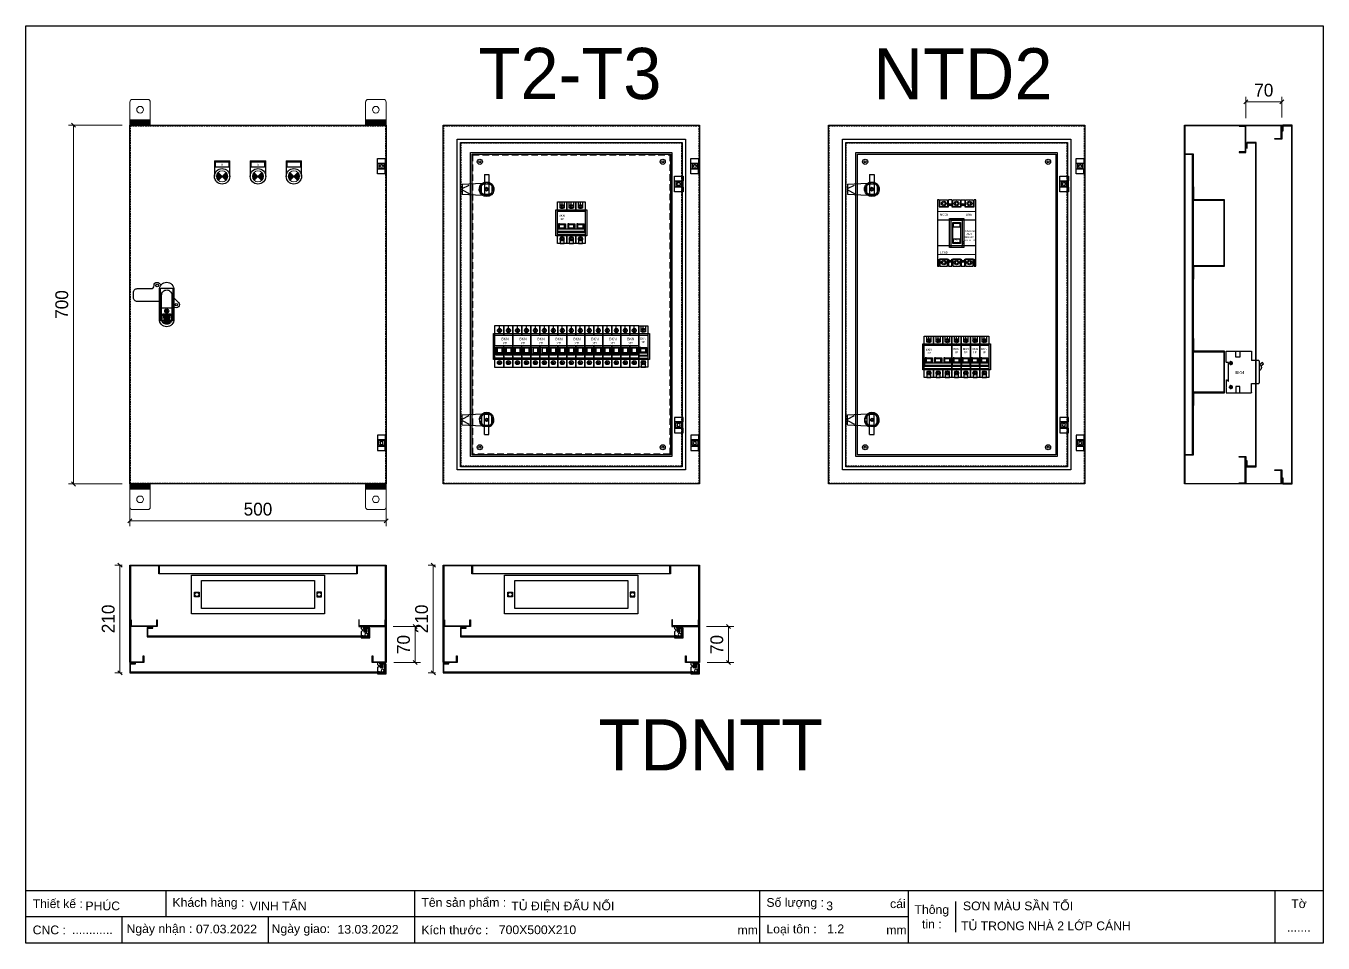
# Model space of a CAD drawing. Header units: millimetres. Extents: x 0 to 2530, y 0 to 1789.
import ezdxf
from ezdxf.enums import TextEntityAlignment as Align

# ---------------------------------------------------------------- set-up
doc = ezdxf.new("R2010")
doc.units = ezdxf.units.MM
doc.linetypes.add('HIDDEN2', pattern=[4.7625, 3.175, -1.5875])
doc.linetypes.add('HIDDENX2', pattern=[19.05, 12.7, -6.35])
for name, color, linetype, lineweight in [('0 TĂNG CỨNG', 7, 'Continuous', 15), ('07', 5, 'Continuous', 5), ('E_Electrical Equipment', 35, 'Continuous', 5)]:
    doc.layers.add(name, color=color, linetype=linetype, lineweight=lineweight)
for name, color, linetype in [('01', 7, 'HIDDEN2'), ('DIM', 253, 'Continuous'), ('HEATER', 1, 'Continuous')]:
    doc.layers.add(name, color=color, linetype=linetype)
doc.styles.add('Arial', font='arial.ttf')
doc.styles.add('Arial-Black', font='txt')
doc.dimstyles.new('Dim-25', dxfattribs={"dimtxt": 25, "dimasz": 8, "dimexe": 10, "dimexo": 15, "dimgap": 10, "dimtad": 1, "dimdec": 0, "dimtxsty": 'Standard', "dimblk": 'OBLIQUE', "dimcen": 10, "dimclrd": 5, "dimclre": 5, "dimclrt": 3, "dimazin": 3, "dimtfac": 1, "dimtdec": 0, "dimtmove": 0, "dimatfit": 3, "dimldrblk": 'OBLIQUE', "dimlwd": 9, "dimlwe": 9})

# ---------------------------------------------------------------- blocks, each defined once
blk = doc.blocks.new('KHUNG CHUẨN')
at = {"color": 7}
for p, q in [((19889.2, -28535.2), (16919.2, -28535.2)), ((17239.2, -28535.2), (17239.2, -28595.2)), ((17809.2, -28535.2), (17809.2, -28655.2)), ((18599.2, -28535.2), (18599.2, -28655.2)), ((18939.2, -28535.2), (18939.2, -28655.2)), ((19779.2, -28535.2), (19779.2, -28655.2)), ((19047.6, -28560.2), (19047.6, -28630.2)), ((18939.2, -28595.2), (16919.2, -28595.2)), ((17139.2, -28595.2), (17139.2, -28655.2)), ((17474.2, -28595.2), (17474.2, -28655.2))]:
    blk.add_line(p, q, dxfattribs=at)
blk.add_lwpolyline([(16919.2, -26555.2), (19889.2, -26555.2), (19889.2, -28655.2), (16919.2, -28655.2)], close=True, dxfattribs=at)
at = {"color": 2, "char_height": 20, "style": 'Arial'}
for s, insert, width, attachment_point in [('  Thiết kế :', (16919.2, -28565.2), 917.634, 4), ('  Khách hàng :', (17239.2, -28565.2), 917.634, 4), ('  Tên sản phẩm :', (17809.2, -28565.2), 917.634, 4), ('  Số lượng :', (18599.2, -28565.2), 917.634, 4), ('cái', (18897.9, -28565.2), 63.517, 4), ('Thông\\Ptin :', (18993.4, -28595.2), 108.311, 5), ('Tờ', (19834.2, -28565.2), 110, 5), ('  CNC :', (16919.2, -28625.2), 917.634, 4), ('  Ngày nhận :', (17134, -28625.2), 556.651, 4), ('  Ngày giao:', (17466.3, -28625.2), 556.651, 4), ('  Kích thước :', (17809.2, -28625.2), 917.634, 4), ('mm', (18548.6, -28625.2), 73.831, 4), ('  Loại tôn :', (18599.2, -28625.2), 917.634, 4), ('mm', (18889.2, -28625.2), 917.634, 4)]:
    blk.add_mtext(s, dxfattribs=dict(at, insert=insert, width=width, attachment_point=attachment_point))
at = {"color": 3, "style": 'Arial'}
for tag, p in [('#01', (17055.6, -28580.1)), ('#02', (17431.4, -28580.1)), ('#03', (18030.6, -28580.1)), ('#08', (18751.7, -28580.1)), ('#10', (19064.8, -28580.1)), ('#04', (17024.8, -28634.6)), ('#05', (17308.5, -28633)), ('#06', (17632.7, -28633.7)), ('#07', (18002, -28634.7)), ('#09', (18753.8, -28632.6)), ('#11', (19060.3, -28625.7)), ('#12', (19806.5, -28628.9))]:
    blk.add_attdef(tag, p, '', height=20, dxfattribs=at)
blk = doc.blocks.new('HL003-2-2')
at = {"color": 1}
for p, q in [((15, 21), (15, 12)), ((15, -9), (15, 0)), ((16, 12), (17, 12)), ((16, 0), (17, 0))]:
    blk.add_line(p, q, dxfattribs=at)
blk.add_lwpolyline([(17, 0), (17, -9), (0, -9), (0, 21), (17, 21), (17, 12)], dxfattribs=at)
blk.add_lwpolyline([(0, 12), (16, 12), (16, 0), (0, 0)], close=True, dxfattribs=at)
blk.add_circle((8, 6), 3, dxfattribs=at)
blk = doc.blocks.new('AB301-3-1')
at = {"linetype": 'Continuous'}
h = blk.add_hatch(dxfattribs=at)
h.set_pattern_fill('ACAD_ISO09W100', color=1, scale=0.2)
h.set_pattern_definition([(0, (-368.0181, 431.8814), (0, 1), [4.8, -0.6, 1.2, -0.6, 1.2, -0.6])])
h.paths.add_polyline_path([(-4.1, -55, 0.118404), (0, -56, 0.118404), (4.1, -55), (7, -38.5), (-7, -38.5)])
at = {"color": 1, "linetype": 'Continuous'}
for p, q in [((-10, -25), (10, -25)), ((-7, -38.5), (7, -38.5)), ((-7, -38.5), (-4.1, -55)), ((7, -38.5), (4.1, -55))]:
    blk.add_line(p, q, dxfattribs=at)
for points in [[(-14, -12.5), (-57.5, -12.5, -0.414214), (-65, -5), (-65, 5, -0.414214), (-57.5, 12.5), (-30.7, 12.5, 0.414214), (-24.7, 18.5), (-24.7, 18.7)], [(-24.7, 18.7, -0.198912), (-23, 23), (-23, 23, -0.414214), (-14.5, 23), (-11, 19.5)], [(14, -5.5), (23, -14.5, -0.414214), (23, -23), (23, -23, -0.451305), (14, -22.4, -0.381561)]]:
    blk.add_lwpolyline(points, format="xyb", dxfattribs=at)
for points in [[(0, 25), (0, 25, -0.428242), (14, 10), (14, -47, -0.428242), (0, -62), (0, -62, -0.428242), (-14, -47), (-14, 10, -0.428242)], [(0, 10, -0.414214), (10, 0), (10, -47, -0.414214), (0, -57, -0.414214), (-10, -47), (-10, 0, -0.414214)], [(9, -39), (9, -47, -0.414214), (0, -56, -0.414214), (-9, -47), (-9, -39, -0.414214), (-7, -37), (7, -37, -0.414214)]]:
    blk.add_lwpolyline(points, format="xyb", close=True, dxfattribs=at)
blk.add_lwpolyline([(-1, -28), (1, -28), (1, -34), (-1, -34)], close=True, dxfattribs=at)
for centre, radius in [((-18.7, 18.7), 2.5), ((18.7, -18.7), 2.5), ((0, -31), 4)]:
    blk.add_circle(centre, radius, dxfattribs=at)
blk = doc.blocks.new('*D1')
at = {"color": 0, "linetype": 'ByBlock', "lineweight": -2}
for p, q in [((96.7, 1591.5), (88.7, 1599.5)), ((88.7, 899.5), (96.7, 891.5))]:
    blk.add_line(p, q, dxfattribs=at)
at = {"layer": 'Defpoints', "color": 0, "transparency": 16777216}
for p in [(202.6, 1595.5), (92.7, 895.5), (202.6, 895.5)]:
    blk.add_point(p, dxfattribs=at)
at = {"layer": 'DIM', "color": 5, "lineweight": 9, "transparency": 16777216}
for p, q in [((187.6, 1595.5), (82.7, 1595.5)), ((92.7, 1595.5), (92.7, 895.5)), ((187.6, 895.5), (82.7, 895.5))]:
    blk.add_line(p, q, dxfattribs=at)
at = {"layer": 'DIM', "color": 3, "transparency": 16777216, "insert": (70, 1245.5), "char_height": 25, "attachment_point": 5, "rotation": 90}
blk.add_mtext('700', dxfattribs=at)
blk = doc.blocks.new('_Oblique')
at = {"color": 0, "linetype": 'ByBlock', "lineweight": -2}
blk.add_line((-0.5, -0.5), (0.5, 0.5), dxfattribs=at)
blk = doc.blocks.new('*D2')
at = {"color": 0, "linetype": 'ByBlock', "lineweight": -2}
for p, q in [((206.6, 827.4), (198.6, 819.4)), ((698.6, 819.4), (706.6, 827.4))]:
    blk.add_line(p, q, dxfattribs=at)
at = {"layer": 'Defpoints', "color": 0, "transparency": 16777216}
for p in [(202.6, 895.5), (702.6, 895.5), (702.6, 823.4)]:
    blk.add_point(p, dxfattribs=at)
at = {"layer": 'DIM', "color": 5, "lineweight": 9, "transparency": 16777216}
for p, q in [((202.6, 880.5), (202.6, 813.4)), ((702.6, 880.5), (702.6, 813.4)), ((202.6, 823.4), (702.6, 823.4))]:
    blk.add_line(p, q, dxfattribs=at)
at = {"layer": 'DIM', "color": 3, "transparency": 16777216, "insert": (452.6, 846.2), "char_height": 25, "attachment_point": 5}
blk.add_mtext('500', dxfattribs=at)
blk = doc.blocks.new('BKN 1P')
at = {"color": 7}
for p, q in [((9, -5), (9, 0)), ((0, -18), (18, -18)), ((8.3, -9), (5.8, -6.5)), ((5.8, -11.5), (8.3, -9)), ((9, -8.3), (6.5, -5.8)), ((6.5, -12.2), (9, -9.7)), ((9, -8.3), (11.5, -5.8)), ((11.5, -12.2), (9, -9.7)), ((9.7, -9), (12.2, -6.5)), ((12.2, -11.5), (9.7, -9)), ((4, -42.5), (14, -42.5)), ((4, -44), (14, -44)), ((4.5, -52.5), (4.5, -50.5)), ((4.5, -50.5), (13.5, -50.5)), ((13.5, -52.5), (13.5, -50.5)), ((0, -63), (18, -63)), ((1, -57.1), (17, -57.1)), ((1, -57.6), (17, -57.6)), ((1, -58.1), (17, -58.1)), ((1, -58.6), (17, -58.6)), ((5.8, -69.5), (8.3, -72)), ((8.3, -72), (5.8, -74.5)), ((6.5, -68.8), (9, -71.3)), ((9, -72.7), (6.5, -75.2)), ((11.5, -68.8), (9, -71.3)), ((9, -72.7), (11.5, -75.2)), ((12.2, -69.5), (9.7, -72)), ((9.7, -72), (12.2, -74.5))]:
    blk.add_line(p, q, dxfattribs=at)
for points in [[(0, 0), (18, 0), (18, -81), (0, -81)], [(4, -42.5), (2, -42.5), (2, -52.5), (4, -52.5)], [(14, -42.5), (16, -42.5), (16, -52.5), (14, -52.5)], [(1, -52.5), (17, -52.5), (17, -58.6), (1, -58.6)]]:
    blk.add_lwpolyline(points, close=True, dxfattribs=at)
at = {"color": 1}
for points in [[(5, 0), (13, 0), (13, -12), (5, -12)], [(5, -81), (13, -81), (13, -69), (5, -69)]]:
    blk.add_lwpolyline(points, close=True, dxfattribs=at)
at = {"color": 7}
for centre in [(9, -9), (9, -72)]:
    blk.add_circle(centre, 4.02, dxfattribs=at)
at = {"insert": (8.6, -28.5), "char_height": 4, "attachment_point": 5}
blk.add_mtext_dynamic_manual_height_columns('{\\C1;BKN\\P1P}', width=17.271, gutter_width=1, heights=[0], dxfattribs=at)
blk = doc.blocks.new('SDGFGHGHG')
at = {"layer": 'HEATER'}
for p, q in [((860892.9, 570780.5), (860931.6, 570782)), ((860892.9, 570760.5), (860892.9, 570780.5)), ((860892.9, 570771.9), (860906.3, 570778.7)), ((860892.9, 570769.1), (860906.3, 570762.4)), ((860892.9, 570760.5), (860931.6, 570759.1)), ((860935.9, 570742), (860935.9, 570784.3)), ((860937.5, 570771.3), (860939.5, 570771.3)), ((860937.5, 570769.8), (860939.5, 570769.8)), ((860939.5, 570773.5), (860939.5, 570771.3)), ((860939.5, 570769.8), (860939.5, 570767.6)), ((860941.3, 570773.5), (860941.3, 570771.3)), ((860941.3, 570771.3), (860943.4, 570771.3)), ((860941.3, 570769.8), (860941.3, 570767.6)), ((860941.3, 570769.8), (860943.4, 570769.8)), ((860944.9, 570742), (860944.9, 570784.3)), ((860935.9, 570742), (860944.9, 570742))]:
    blk.add_line(p, q, dxfattribs=at)
blk.add_circle((860940.4, 570770.5), 3.08, dxfattribs=at)
blk.add_arc((860940.4, 570770.5), 14.5, 288.08, 251.92, dxfattribs=at)
blk = doc.blocks.new('SĐFHGGH')
at = {"layer": 'HEATER'}
for points in [[(860943.4, 570717), (860943.4, 570718.4), (860937.4, 570718.4), (860937.4, 570717)], [(860928.8, 570702.4), (860927.4, 570702.4), (860927.4, 570708.4), (860928.8, 570708.4)], [(860943.4, 570693.8), (860943.4, 570692.4), (860937.4, 570692.4), (860937.4, 570693.8)], [(860952.1, 570702.4), (860953.4, 570702.4), (860953.4, 570708.4), (860952.1, 570708.4)]]:
    blk.add_lwpolyline(points, dxfattribs=at)
for start, end in [(104.4775, 165.5225), (14.4775, 75.5225), (194.4775, 255.5225), (284.4775, 345.5225)]:
    blk.add_arc((860940.4, 570705.4), 12, start, end, dxfattribs=at)
blk = doc.blocks.new('MS722')
for name, p in [('SDGFGHGHG', (-860940.4, -570770.5)), ('SĐFHGGH', (-860940.4, -570705.4))]:
    blk.add_blockref(name, p)
blk = doc.blocks.new('BKN 2P')
at = {"color": 7}
for p, q in [((8.8, -5.7), (8.8, 0)), ((26.3, -5.7), (26.3, 0)), ((0, -18.8), (17.5, -18.8)), ((5.5, -12), (11.3, -6.6)), ((5.6, -7.3), (11.4, -12.8)), ((6.1, -12.7), (11.9, -7.2)), ((6.3, -6.6), (12, -12.1)), ((17.5, -18.8), (35, -18.8)), ((23, -12), (28.8, -6.6)), ((23.2, -7.3), (29, -12.8)), ((23.7, -12.7), (29.5, -7.2)), ((23.9, -6.6), (29.5, -12.1)), ((4.1, -41.9), (4.1, -55.2)), ((4.1, -43.3), (13.1, -43.3)), ((13.1, -41.9), (13.1, -55.2)), ((21.7, -41.9), (21.7, -55.2)), ((21.7, -43.3), (30.7, -43.3)), ((30.7, -41.9), (30.7, -55.2)), ((0, -63.2), (17.5, -63.2)), ((2.1, -55.2), (15.2, -55.2)), ((4.1, -52.4), (13.1, -52.4)), ((5.5, -70), (11.3, -75.4)), ((5.6, -74.7), (11.4, -69.2)), ((6.1, -69.2), (11.9, -74.8)), ((6.3, -75.4), (12, -69.8)), ((17.5, -63.2), (35, -63.2)), ((19.6, -55.2), (32.7, -55.2)), ((21.7, -52.4), (30.7, -52.4)), ((23, -70), (28.8, -75.4)), ((23.2, -74.7), (29, -69.2)), ((23.7, -69.2), (29.5, -74.8)), ((23.9, -75.4), (29.5, -69.8))]:
    blk.add_line(p, q, dxfattribs=at)
blk.add_line((0, -39.2), (35, -39.2))
for points in [[(17.5, -39.2), (17.5, -82), (0, -82), (0, 0), (17.5, 0), (17.5, -18.8)], [(17.5, -18.8), (17.5, 0), (35, 0), (35, -82), (17.5, -82), (17.5, -39.2)]]:
    blk.add_lwpolyline(points, dxfattribs=at)
for points in [[(2.1, -41.9), (15.2, -41.9), (15.2, -57.7), (2.1, -57.7)], [(19.6, -41.9), (32.7, -41.9), (32.7, -57.7), (19.6, -57.7)]]:
    blk.add_lwpolyline(points, close=True, dxfattribs=at)
for centre in [(8.8, -9.7), (26.3, -9.7), (8.8, -72.3), (26.3, -72.3)]:
    blk.add_circle(centre, 4.02, dxfattribs=at)
at = {"insert": (10.5, -23.6), "char_height": 5, "attachment_point": 1}
blk.add_mtext_dynamic_manual_height_columns('\\pi1.99689;{\\C1;BKN\\P\\pi4.61796;2P}', width=17.271, gutter_width=1, heights=[0], dxfattribs=at)
blk = doc.blocks.new('Den XANH')
h = blk.add_hatch(color=5)
h.paths.add_polyline_path([(15, 15), (22.8, 7.2, 0.198912), (26, 15, 0.198912), (22.8, 22.8)])
h.paths.add_polyline_path([(15, 15), (7.2, 22.8, 0.198912), (4, 15, 0.198912), (7.2, 7.2)])
at = {"color": 7}
for p, q in [((0, 45), (30, 45)), ((0, 45), (0, 15)), ((30, 15), (30, 45))]:
    blk.add_line(p, q, dxfattribs=at)
blk.add_lwpolyline([(2, 43), (28, 43), (28, 33), (2, 33)], close=True, dxfattribs=at)
blk.add_circle((15, 15), 15, dxfattribs=at)
at = {"layer": '07', "color": 5, "linetype": 'Continuous', "lineweight": 5, "ltscale": 3}
for p, q in [((22.8, 22.8), (7.2, 7.2)), ((7.2, 22.8), (22.8, 7.2))]:
    blk.add_line(p, q, dxfattribs=at)
blk.add_circle((15, 15), 11, dxfattribs=at)
at = {"layer": '01', "color": 2, "linetype": 'Continuous', "lineweight": 5, "style": 'Arial-Black'}
blk.add_attdef('T-SP', text='', height=2.4, dxfattribs=at).set_placement((15.2, 36), align=Align.CENTER)
blk = doc.blocks.new('Den DO')
h = blk.add_hatch(color=1)
h.paths.add_polyline_path([(7.2, 7.2), (15, 15), (7.2, 22.8, 0.198912), (4, 15, 0.198912)])
h.paths.add_polyline_path([(26, 15, 0.198912), (22.8, 22.8), (15, 15), (22.8, 7.2, 0.198912)])
at = {"color": 7}
for p, q in [((0, 45), (30, 45)), ((0, 45), (0, 15)), ((30, 15), (30, 45))]:
    blk.add_line(p, q, dxfattribs=at)
blk.add_lwpolyline([(2, 43), (28, 43), (28, 33), (2, 33)], close=True, dxfattribs=at)
blk.add_circle((15, 15), 15, dxfattribs=at)
at = {"layer": '07', "color": 1, "linetype": 'Continuous', "lineweight": 5, "ltscale": 3}
for p, q in [((22.8, 22.8), (7.2, 7.2)), ((7.2, 22.8), (22.8, 7.2))]:
    blk.add_line(p, q, dxfattribs=at)
blk.add_circle((15, 15), 11, dxfattribs=at)
at = {"layer": '01', "color": 2, "linetype": 'Continuous', "lineweight": 5, "style": 'Arial-Black'}
blk.add_attdef('T-SP', text='', height=2.4, dxfattribs=at).set_placement((15.2, 36), align=Align.CENTER)
blk = doc.blocks.new('Den VANG')
h = blk.add_hatch(color=2)
h.paths.add_polyline_path([(22.8, 7.2, 0.198912), (26, 15, 0.198912), (22.8, 22.8), (15, 15)])
h.paths.add_polyline_path([(7.2, 7.2), (15, 15), (7.2, 22.8, 0.198912), (4, 15, 0.198912)])
at = {"color": 7}
for p, q in [((0, 45), (30, 45)), ((0, 45), (0, 15)), ((30, 15), (30, 45))]:
    blk.add_line(p, q, dxfattribs=at)
blk.add_lwpolyline([(2, 43), (28, 43), (28, 33), (2, 33)], close=True, dxfattribs=at)
blk.add_circle((15, 15), 15, dxfattribs=at)
at = {"layer": '07', "color": 2, "linetype": 'Continuous', "lineweight": 5, "ltscale": 3}
for p, q in [((22.8, 22.8), (7.2, 7.2)), ((7.2, 22.8), (22.8, 7.2))]:
    blk.add_line(p, q, dxfattribs=at)
blk.add_circle((15, 15), 11, dxfattribs=at)
at = {"layer": '01', "color": 2, "linetype": 'Continuous', "lineweight": 5, "style": 'Arial-Black'}
blk.add_attdef('T-SP', text='', height=2.4, dxfattribs=at).set_placement((15.2, 36), align=Align.CENTER)
blk = doc.blocks.new('BKN 3P')
at = {"color": 7}
for p, q in [((9, -5), (9, 0)), ((27, -5), (27, 0)), ((45, -5), (45, 0)), ((0, -18), (18, -18)), ((8.3, -9), (5.8, -6.5)), ((5.8, -11.5), (8.3, -9)), ((9, -8.3), (6.5, -5.8)), ((6.5, -12.2), (9, -9.7)), ((9, -8.3), (11.5, -5.8)), ((11.5, -12.2), (9, -9.7)), ((9.7, -9), (12.2, -6.5)), ((12.2, -11.5), (9.7, -9)), ((18, -18), (36, -18)), ((26.3, -9), (23.8, -6.5)), ((23.8, -11.5), (26.3, -9)), ((27, -8.3), (24.5, -5.8)), ((24.5, -12.2), (27, -9.7)), ((27, -8.3), (29.5, -5.8)), ((29.5, -12.2), (27, -9.7)), ((27.7, -9), (30.2, -6.5)), ((30.2, -11.5), (27.7, -9)), ((36, -18), (54, -18)), ((44.3, -9), (41.8, -6.5)), ((41.8, -11.5), (44.3, -9)), ((45, -8.3), (42.5, -5.8)), ((42.5, -12.2), (45, -9.7)), ((45, -8.3), (47.5, -5.8)), ((47.5, -12.2), (45, -9.7)), ((45.7, -9), (48.2, -6.5)), ((48.2, -11.5), (45.7, -9)), ((4, -42.5), (14, -42.5)), ((4, -44), (14, -44)), ((4.5, -52.5), (4.5, -50.5)), ((4.5, -50.5), (13.5, -50.5)), ((13.5, -52.5), (13.5, -50.5)), ((22, -42.5), (32, -42.5)), ((22, -44), (32, -44)), ((22.5, -52.5), (22.5, -50.5)), ((22.5, -50.5), (31.5, -50.5)), ((31.5, -52.5), (31.5, -50.5)), ((40, -42.5), (50, -42.5)), ((40, -44), (50, -44)), ((40.5, -52.5), (40.5, -50.5)), ((40.5, -50.5), (49.5, -50.5)), ((49.5, -52.5), (49.5, -50.5)), ((0, -63), (18, -63)), ((1, -57.1), (53, -57.1)), ((1, -57.6), (53, -57.6)), ((1, -58.1), (53, -58.1)), ((1, -58.6), (53, -58.6)), ((5.8, -69.5), (8.3, -72)), ((8.3, -72), (5.8, -74.5)), ((6.5, -68.8), (9, -71.3)), ((9, -72.7), (6.5, -75.2)), ((11.5, -68.8), (9, -71.3)), ((9, -72.7), (11.5, -75.2)), ((12.2, -69.5), (9.7, -72)), ((9.7, -72), (12.2, -74.5)), ((18, -63), (36, -63)), ((23.8, -69.5), (26.3, -72)), ((26.3, -72), (23.8, -74.5)), ((24.5, -68.8), (27, -71.3)), ((27, -72.7), (24.5, -75.2)), ((29.5, -68.8), (27, -71.3)), ((27, -72.7), (29.5, -75.2)), ((30.2, -69.5), (27.7, -72)), ((27.7, -72), (30.2, -74.5)), ((36, -63), (54, -63)), ((41.8, -69.5), (44.3, -72)), ((44.3, -72), (41.8, -74.5)), ((42.5, -68.8), (45, -71.3)), ((45, -72.7), (42.5, -75.2)), ((47.5, -68.8), (45, -71.3)), ((45, -72.7), (47.5, -75.2)), ((48.2, -69.5), (45.7, -72)), ((45.7, -72), (48.2, -74.5))]:
    blk.add_line(p, q, dxfattribs=at)
for points in [[(18, -63), (18, -81), (0, -81), (0, 0), (18, 0), (18, -18)], [(18, -18), (18, 0), (36, 0), (36, -18)], [(36, -18), (36, 0), (54, 0), (54, -81), (36, -81), (36, -63)], [(36, -63), (36, -81), (18, -81), (18, -63)]]:
    blk.add_lwpolyline(points, dxfattribs=at)
at = {"color": 1}
for points in [[(5, 0), (13, 0), (13, -12), (5, -12)], [(23, 0), (31, 0), (31, -12), (23, -12)], [(41, 0), (49, 0), (49, -12), (41, -12)], [(5, -81), (13, -81), (13, -69), (5, -69)], [(23, -81), (31, -81), (31, -69), (23, -69)], [(41, -81), (49, -81), (49, -69), (41, -69)]]:
    blk.add_lwpolyline(points, close=True, dxfattribs=at)
at = {"color": 7}
for points in [[(4, -42.5), (2, -42.5), (2, -52.5), (4, -52.5)], [(14, -42.5), (16, -42.5), (16, -52.5), (14, -52.5)], [(22, -42.5), (20, -42.5), (20, -52.5), (22, -52.5)], [(32, -42.5), (34, -42.5), (34, -52.5), (32, -52.5)], [(40, -42.5), (38, -42.5), (38, -52.5), (40, -52.5)], [(50, -42.5), (52, -42.5), (52, -52.5), (50, -52.5)], [(1, -52.5), (53, -52.5), (53, -58.6), (1, -58.6)]]:
    blk.add_lwpolyline(points, close=True, dxfattribs=at)
for centre in [(9, -9), (27, -9), (45, -9), (9, -72), (27, -72), (45, -72)]:
    blk.add_circle(centre, 4.02, dxfattribs=at)
at = {"insert": (8.6, -29.8), "char_height": 4, "attachment_point": 5}
blk.add_mtext_dynamic_manual_height_columns('{\\C1;BKN\\P\\pi1.598;3P}', width=17.271, gutter_width=1, heights=[0], dxfattribs=at)
blk = doc.blocks.new('HCC BKN')
for p, q in [((0, -9.7), (0, 0)), ((0, 0), (49, 0)), ((0, -24.6), (0, -12.1)), ((5, -22), (1.6, -24.8)), ((5, -22), (5, -59)), ((5.6, -10.9), (13.4, -10.9)), ((9.6, -6.9), (9.6, -14.9)), ((50, -1), (50, -18)), ((0, -60), (0, -81)), ((5, -59), (1, -59)), ((5.3, -57.7), (13.4, -57.7)), ((9.6, -53.7), (9.6, -61.7)), ((50, -80), (50, -63)), ((71.1, -58.6), (66.2, -54.8)), ((68.2, -52.5), (73, -56.3)), ((73, -56.3), (71.1, -58.6)), ((0, -81), (49, -81))]:
    blk.add_line(p, q)
at = {"color": 1}
for points in [[(19, 0), (27, 0), (27, -12), (19, -12)], [(19, -81), (27, -81), (27, -69), (19, -69)]]:
    blk.add_lwpolyline(points, close=True, dxfattribs=at)
at = {"color": 7}
blk.add_lwpolyline([(50, -18), (63, -18, -0.414214), (65, -20), (65, -61, -0.414214), (63, -63), (50, -63)], format="xyb", dxfattribs=at)
for centre, radius in [((9.6, -10.9), 2.97), ((9.6, -10.9), 1.26), ((9.6, -57.7), 2.97), ((9.6, -57.7), 1.26)]:
    blk.add_circle(centre, radius)
for centre, radius, start, end in [((49, -1), 1, 0, 90), ((-0.5, -10.9), 1.25, 291.7646, 68.2354), ((0.9, -23.7), 1.23, 222.1341, 301.7407), ((61.8, -49), 7.23, 295.9027, 64.0973), ((1, -60), 1, 90, 180), ((49, -80), 1, 270, 0)]:
    blk.add_arc(centre, radius, start, end)
at = {"color": 1, "insert": (18.4, -36.4), "char_height": 6, "attachment_point": 1}
blk.add_mtext('\\A1;BKN ', dxfattribs=at)
blk = doc.blocks.new('*D3')
at = {"color": 0, "linetype": 'ByBlock', "lineweight": -2}
for p, q in [((2383.4, 1644.7), (2375.4, 1636.7)), ((2445.4, 1636.7), (2453.4, 1644.7))]:
    blk.add_line(p, q, dxfattribs=at)
at = {"color": 5, "lineweight": 9, "ltscale": 3, "transparency": 16777216}
for p, q in [((2379.4, 1609.3), (2379.4, 1650.7)), ((2449.4, 1610.5), (2449.4, 1650.7)), ((2379.4, 1640.7), (2449.4, 1640.7))]:
    blk.add_line(p, q, dxfattribs=at)
at = {"layer": 'Defpoints', "color": 0, "ltscale": 3, "transparency": 16777216}
for p in [(2449.4, 1640.7), (2379.4, 1594.3), (2449.4, 1595.5)]:
    blk.add_point(p, dxfattribs=at)
at = {"color": 3, "ltscale": 3, "transparency": 16777216, "insert": (2414.4, 1663.5), "char_height": 25, "attachment_point": 5}
blk.add_mtext('70', dxfattribs=at)
blk = doc.blocks.new('HL003-2-3')
h = blk.add_hatch()
h.set_pattern_fill('ANSI31', color=2, scale=0.5, style=0)
h.set_pattern_definition([(45, (8435.407, 86016.9664), (-1.122532015, 1.122532015), [])])
h.paths.add_polyline_path([(11, 10), (5, 10), (5, 0), (11, 0)])
at = {"color": 1}
for p, q in [((0, 22), (17, 22)), ((0, 20), (0, 22)), ((0, 20), (15, 20)), ((4, 18), (0, 18)), ((0, 10), (0, 18)), ((0, 10), (8, 3)), ((0, 4), (3.4, 7)), ((0, 0), (0, 4)), ((16, 0), (0, 0)), ((4, 20), (4, 18)), ((17, 3), (8, 3)), ((15, 20), (15, 3)), ((16, 3), (16, 0)), ((17, 22), (17, 3))]:
    blk.add_line(p, q, dxfattribs=at)
at = {"color": 2}
blk.add_lwpolyline([(5, 10), (11, 10), (11, 0), (5, 0)], close=True, dxfattribs=at)
at = {"color": 1}
blk.add_circle((10, 16), 3, dxfattribs=at)
blk.add_circle((10, 16), 3, dxfattribs=at)
blk = doc.blocks.new('*D4')
at = {"color": 5, "lineweight": 9, "ltscale": 3, "transparency": 16777216}
for p, q in [((187.6, 737.3), (173.4, 737.3)), ((183.4, 737.3), (183.4, 527.3)), ((187.6, 527.3), (173.4, 527.3))]:
    blk.add_line(p, q, dxfattribs=at)
at = {"color": 0, "linetype": 'ByBlock', "lineweight": -2}
for p, q in [((187.4, 733.3), (179.4, 741.3)), ((179.4, 531.3), (187.4, 523.3))]:
    blk.add_line(p, q, dxfattribs=at)
at = {"layer": 'Defpoints', "color": 0, "ltscale": 3, "transparency": 16777216}
for p in [(202.6, 737.3), (183.4, 527.3), (202.6, 527.3)]:
    blk.add_point(p, dxfattribs=at)
at = {"color": 3, "ltscale": 3, "transparency": 16777216, "insert": (160.6, 632.3), "char_height": 25, "attachment_point": 5, "rotation": 90}
blk.add_mtext('210', dxfattribs=at)
blk = doc.blocks.new('*D5')
at = {"color": 5, "lineweight": 9, "ltscale": 3, "transparency": 16777216}
for p, q in [((716.4, 617.3), (769.3, 617.3)), ((759.3, 547.3), (759.3, 617.3)), ((717.6, 547.3), (769.3, 547.3))]:
    blk.add_line(p, q, dxfattribs=at)
at = {"color": 0, "linetype": 'ByBlock', "lineweight": -2}
for p, q in [((763.3, 613.3), (755.3, 621.3)), ((755.3, 551.3), (763.3, 543.3))]:
    blk.add_line(p, q, dxfattribs=at)
at = {"layer": 'Defpoints', "color": 0, "ltscale": 3, "transparency": 16777216}
for p in [(701.4, 617.3), (759.3, 617.3), (702.6, 547.3)]:
    blk.add_point(p, dxfattribs=at)
at = {"color": 3, "ltscale": 3, "transparency": 16777216, "insert": (736.5, 582.3), "char_height": 25, "attachment_point": 5, "rotation": 90}
blk.add_mtext('70', dxfattribs=at)
blk = doc.blocks.new('*D6')
at = {"color": 5, "lineweight": 9, "ltscale": 3, "transparency": 16777216}
for p, q in [((798.7, 737.3), (784.5, 737.3)), ((794.5, 737.3), (794.5, 527.3)), ((798.7, 527.3), (784.5, 527.3))]:
    blk.add_line(p, q, dxfattribs=at)
at = {"color": 0, "linetype": 'ByBlock', "lineweight": -2}
for p, q in [((798.5, 733.3), (790.5, 741.3)), ((790.5, 531.3), (798.5, 523.3))]:
    blk.add_line(p, q, dxfattribs=at)
at = {"layer": 'Defpoints', "color": 0, "ltscale": 3, "transparency": 16777216}
for p in [(813.7, 737.3), (794.5, 527.3), (813.7, 527.3)]:
    blk.add_point(p, dxfattribs=at)
at = {"color": 3, "ltscale": 3, "transparency": 16777216, "insert": (771.8, 632.3), "char_height": 25, "attachment_point": 5, "rotation": 90}
blk.add_mtext('210', dxfattribs=at)
blk = doc.blocks.new('*D7')
at = {"color": 5, "lineweight": 9, "ltscale": 3, "transparency": 16777216}
for p, q in [((1327.5, 617.3), (1380.4, 617.3)), ((1370.4, 547.3), (1370.4, 617.3)), ((1328.7, 547.3), (1380.4, 547.3))]:
    blk.add_line(p, q, dxfattribs=at)
at = {"color": 0, "linetype": 'ByBlock', "lineweight": -2}
for p, q in [((1374.4, 613.3), (1366.4, 621.3)), ((1366.4, 551.3), (1374.4, 543.3))]:
    blk.add_line(p, q, dxfattribs=at)
at = {"layer": 'Defpoints', "color": 0, "ltscale": 3, "transparency": 16777216}
for p in [(1312.5, 617.3), (1370.4, 617.3), (1313.7, 547.3)]:
    blk.add_point(p, dxfattribs=at)
at = {"color": 3, "ltscale": 3, "transparency": 16777216, "insert": (1347.6, 582.3), "char_height": 25, "attachment_point": 5, "rotation": 90}
blk.add_mtext('70', dxfattribs=at)
blk = doc.blocks.new('CB LS 30AF 3P')
at = {"lineweight": 30}
blk.add_line((46.5, 0), (53.5, 0), dxfattribs=at)
at = {"color": 4}
for p, q in [((23, -9.8), (27, -9.8)), ((25, -7.8), (25, -11.8)), ((52, -9.8), (48, -9.8)), ((50, -7.8), (50, -11.8)), ((27, -120.2), (23, -120.2)), ((25, -118.2), (25, -122.2)), ((48, -120.2), (52, -120.2)), ((50, -118.2), (50, -122.2))]:
    blk.add_line(p, q, dxfattribs=at)
for p, q in [((75, -40), (0, -40)), ((26.5, -39.1), (26.5, -90.9)), ((26.5, -40), (48.5, -40)), ((28.5, -37.1), (46.5, -37.1)), ((30, -44.3), (45, -44.3)), ((30, -85.7), (30, -44.3)), ((31.5, -45.9), (43.5, -45.9)), ((31.5, -53.4), (31.5, -45.9)), ((43.5, -45.9), (43.5, -53.4)), ((45, -44.3), (45, -85.7)), ((48.5, -39.1), (48.5, -90.9)), ((43.5, -53.4), (31.5, -53.4)), ((75, -90), (0, -90)), ((28.5, -92.9), (46.5, -92.9)), ((45, -85.7), (30, -85.7)), ((31.5, -76.4), (43.5, -76.4)), ((31.5, -83.9), (31.5, -76.4)), ((43.5, -83.9), (31.5, -83.9)), ((43.5, -76.4), (43.5, -83.9))]:
    blk.add_line(p, q)
at = {"lineweight": 30}
for points in [[(3.5, 0), (0, 0), (0, -130), (3.5, -130)], [(3.5, 0), (3.5, -14), (21.5, -14), (21.5, 0)], [(28.5, 0), (21.5, 0)], [(28.5, 0), (28.5, -14), (46.5, -14), (46.5, 0)], [(53.5, 0), (53.5, -14), (71.5, -14), (71.5, 0)], [(71.5, -130), (75, -130), (75, 0), (71.5, 0)], [(3.5, -130), (3.5, -116), (21.5, -116), (21.5, -130)], [(28.5, -130), (28.5, -116), (46.5, -116), (46.5, -130)], [(53.5, -130), (53.5, -116), (71.5, -116), (71.5, -130)], [(21.5, -130), (28.5, -130)], [(46.5, -130), (53.5, -130)]]:
    blk.add_lwpolyline(points, dxfattribs=at)
for centre, radius, start, end in [((28.5, -39.1), 2, 90, 180), ((46.5, -39.1), 2, 0, 90), ((28.5, -90.9), 2, 180, 270), ((46.5, -90.9), 2, 270, 0), ((48.5, -84), 2.5, 270, 90)]:
    blk.add_arc(centre, radius, start, end)
at = {"layer": 'E_Electrical Equipment', "color": 0}
for p, q in [((21.5, 0), (28.5, 0)), ((75, -23), (0, -23)), ((75, -107), (0, -107)), ((21.5, -130), (28.5, -130)), ((46.5, -130), (53.5, -130))]:
    blk.add_line(p, q, dxfattribs=at)
for centre in [(12.5, -7.5), (37.5, -7.5), (62.5, -7.5), (12.5, -122.5), (37.5, -122.5), (62.5, -122.5)]:
    blk.add_circle(centre, 2.5, dxfattribs=at)
blk.add_text('ON', height=3).set_placement((33.8, -81))
at = {"color": 3, "char_height": 1.5, "attachment_point": 1}
for insert in [(11.3, -6.6), (36.3, -6.6), (61.3, -6.6), (11.3, -121.6), (36.3, -121.6), (61.3, -121.6)]:
    blk.add_mtext_dynamic_manual_height_columns('{\\C7;M5}', width=4.338, gutter_width=1, heights=[0], dxfattribs=dict(at, insert=insert))
at = {"color": 1, "char_height": 1.5}
for insert, attachment_point in [((23.8, -8.8), 1), ((51.2, -8.8), 3), ((26.2, -119.3), 3), ((48.8, -119.3), 1)]:
    blk.add_mtext_dynamic_manual_height_columns('M5', width=4.338, gutter_width=1, heights=[0], dxfattribs=dict(at, insert=insert, attachment_point=attachment_point))
at = {"attachment_point": 1}
for s, width, insert, char_height in [('MCCB', 14.078, (5, -27), 4), ('LINE', 14.078, (55.5, -27), 4), ('LOAD', 14.078, (5.5, -101), 4), ('PUSH TO TRIP', 37.658, (49.5, -78), 2.5)]:
    blk.add_mtext_dynamic_manual_height_columns(s, width=width, gutter_width=1, heights=[0], dxfattribs=dict(at, insert=insert, char_height=char_height))
blk = doc.blocks.new('LS 100AF 3P')
at = {"color": 1}
for points in [[(5, 0), (20, 0), (20, -14), (5, -14)], [(5, -130), (20, -130), (20, -116), (5, -116)]]:
    blk.add_lwpolyline(points, close=True, dxfattribs=at)
at = {"color": 2}
for points in [[(30, 0), (45, 0), (45, -14), (30, -14)], [(30, -130), (45, -130), (45, -116), (30, -116)]]:
    blk.add_lwpolyline(points, close=True, dxfattribs=at)
at = {"color": 5}
for points in [[(55, 0), (70, 0), (70, -14), (55, -14)], [(55, -130), (70, -130), (70, -116), (55, -116)]]:
    blk.add_lwpolyline(points, close=True, dxfattribs=at)
at = {"color": 1}
for centre in [(12.5, -7.5), (12.5, -122.5)]:
    blk.add_circle(centre, 4.5, dxfattribs=at)
at = {"color": 4}
for centre in [(25, -9.8), (50, -9.8), (25, -120.2), (50, -120.2)]:
    blk.add_circle(centre, 2.5, dxfattribs=at)
at = {"color": 2}
for centre in [(37.5, -7.5), (37.5, -122.5)]:
    blk.add_circle(centre, 4.5, dxfattribs=at)
at = {"color": 5}
for centre in [(62.5, -7.5), (62.5, -122.5)]:
    blk.add_circle(centre, 4.5, dxfattribs=at)
blk.add_blockref('CB LS 30AF 3P', (0, 0))
at = {"insert": (42.7, -59.5), "char_height": 3.5, "attachment_point": 1}
blk.add_mtext_dynamic_manual_height_columns('\\pi8.28487;{\\C1;LS MCCB\\P\\pi14.01713;ABN\\P\\pi10.11007;103c-3P}', width=37.687, gutter_width=1, heights=[0], dxfattribs=at)

msp = doc.modelspace()

# ---------------------------------------------------------------- hatches: boundary and pattern name
at = {"layer": '0 TĂNG CỨNG'}
h = msp.add_hatch(dxfattribs=at)
h.set_pattern_fill('JIS_WOOD', color=256, style=0)
h.set_pattern_definition([(135, (159116.48274, -25246.55784), (0.4999999992, 0.4999999992), [])])
h.paths.add_polyline_path([(242.6, 1605.5), (202.6, 1605.5), (202.6, 1595.5), (242.6, 1595.5)])
h = msp.add_hatch(dxfattribs=at)
h.set_pattern_fill('JIS_WOOD', color=256, style=0)
h.set_pattern_definition([(45, (53918.7138, -25246.55784), (-0.499999999, 0.499999999), [])])
h.paths.add_polyline_path([(662.6, 1605.5), (702.6, 1605.5), (702.6, 1595.5), (662.6, 1595.5)])
h = msp.add_hatch(dxfattribs=at)
h.set_pattern_fill('JIS_WOOD', color=256, style=0)
h.set_pattern_definition([(225, (159116.48274, -60692.7323), (0.4999999992, -0.4999999992), [])])
h.paths.add_polyline_path([(242.6, 885.5), (202.6, 885.5), (202.6, 895.5), (242.6, 895.5)])
h = msp.add_hatch(dxfattribs=at)
h.set_pattern_fill('JIS_WOOD', color=256, style=0)
h.set_pattern_definition([(315, (53918.7138, -60692.7323), (-0.499999999, -0.499999999), [])])
h.paths.add_polyline_path([(662.6, 885.5), (702.6, 885.5), (702.6, 895.5), (662.6, 895.5)])

# ---------------------------------------------------------------- linework, layer by layer
at = {"color": 7}
for points in [[(202.6, 1595.5), (702.6, 1595.5), (702.6, 895.5), (202.6, 895.5)], [(813.7, 1595.5), (1313.7, 1595.5), (1313.7, 895.5), (813.7, 895.5)], [(1565.2, 1595.5), (2065.2, 1595.5), (2065.2, 895.5), (1565.2, 895.5)], [(2436.2, 1569.3), (2448.2, 1569.3), (2448.2, 1594.3), (2260.6, 1594.3), (2260.6, 896.7), (2448.2, 896.7), (2448.2, 921.7), (2436.2, 921.7), (2436.2, 922.9), (2449.4, 922.9), (2449.4, 895.5), (2259.4, 895.5), (2259.4, 1595.5), (2449.4, 1595.5), (2449.4, 1568.1), (2436.2, 1568.1)], [(2452.2, 1584.3), (2452.2, 1594.3), (2468.2, 1594.3), (2468.2, 896.7), (2452.2, 896.7), (2452.2, 906.7), (2451, 906.7), (2451, 895.5), (2469.4, 895.5), (2469.4, 1595.5), (2451, 1595.5), (2451, 1584.3)], [(841.1, 1568.1), (1286.3, 1568.1), (1286.3, 922.9), (841.1, 922.9)], [(1592.6, 1568.1), (2037.8, 1568.1), (2037.8, 922.9), (1592.6, 922.9)], [(676.4, 560.5), (676.4, 548.5), (701.4, 548.5), (701.4, 736.1), (203.8, 736.1), (203.8, 548.5), (228.8, 548.5), (228.8, 560.5), (230, 560.5), (230, 547.3), (202.6, 547.3), (202.6, 737.3), (702.6, 737.3), (702.6, 547.3), (675.2, 547.3), (675.2, 560.5)], [(1287.5, 560.5), (1287.5, 548.5), (1312.5, 548.5), (1312.5, 736.1), (814.9, 736.1), (814.9, 548.5), (839.9, 548.5), (839.9, 560.5), (841.1, 560.5), (841.1, 547.3), (813.7, 547.3), (813.7, 737.3), (1313.7, 737.3), (1313.7, 547.3), (1286.3, 547.3), (1286.3, 560.5)], [(322.6, 717.3), (582.6, 717.3), (582.6, 642.3), (322.6, 642.3)], [(933.7, 717.3), (1193.7, 717.3), (1193.7, 642.3), (933.7, 642.3)], [(689.4, 544.5), (699.4, 544.5), (699.4, 528.5), (203.8, 528.5), (203.8, 544.5), (213.8, 544.5), (213.8, 545.7), (202.6, 545.7), (202.6, 527.3), (700.6, 527.3), (700.6, 545.7), (689.4, 545.7)], [(1300.5, 544.5), (1310.5, 544.5), (1310.5, 528.5), (814.9, 528.5), (814.9, 544.5), (824.9, 544.5), (824.9, 545.7), (813.7, 545.7), (813.7, 527.3), (1311.7, 527.3), (1311.7, 545.7), (1300.5, 545.7)]]:
    msp.add_lwpolyline(points, close=True, dxfattribs=at)
at = {"color": 7, "linetype": 'HIDDEN2'}
for points in [[(203.8, 1594.3), (701.4, 1594.3), (701.4, 896.7), (203.8, 896.7)], [(814.9, 1594.3), (1312.5, 1594.3), (1312.5, 896.7), (814.9, 896.7)], [(1566.4, 1594.3), (2064, 1594.3), (2064, 896.7), (1566.4, 896.7)]]:
    msp.add_lwpolyline(points, close=True, dxfattribs=at)
at = {"color": 3}
for points in [[(2366.2, 1593.1), (2378.2, 1593.1), (2378.2, 1543.1), (2366.2, 1543.1), (2366.2, 1541.9), (2379.4, 1541.9), (2379.4, 1594.3), (2366.2, 1594.3)], [(867.3, 1541.9), (1260.1, 1541.9), (1260.1, 949.1), (867.3, 949.1)], [(1618.8, 1541.9), (2011.6, 1541.9), (2011.6, 949.1), (1618.8, 949.1)], [(2366.2, 897.9), (2378.2, 897.9), (2378.2, 947.9), (2366.2, 947.9), (2366.2, 949.1), (2379.4, 949.1), (2379.4, 896.7), (2366.2, 896.7)], [(205, 630.5), (205, 618.5), (255, 618.5), (255, 630.5), (256.2, 630.5), (256.2, 617.3), (203.8, 617.3), (203.8, 630.5)], [(700.2, 630.5), (700.2, 618.5), (650.2, 618.5), (650.2, 630.5), (649, 630.5), (649, 617.3), (701.4, 617.3), (701.4, 630.5)], [(816.1, 630.5), (816.1, 618.5), (866.1, 618.5), (866.1, 630.5), (867.3, 630.5), (867.3, 617.3), (814.9, 617.3), (814.9, 630.5)], [(1311.3, 630.5), (1311.3, 618.5), (1261.3, 618.5), (1261.3, 630.5), (1260.1, 630.5), (1260.1, 617.3), (1312.5, 617.3), (1312.5, 630.5)]]:
    msp.add_lwpolyline(points, close=True, dxfattribs=at)
at = {"color": 6}
for points in [[(847.4, 1561.8), (1280, 1561.8), (1280, 929.2), (847.4, 929.2)], [(1598.9, 1561.8), (2031.5, 1561.8), (2031.5, 929.2), (1598.9, 929.2)], [(2382.2, 1550.6), (2382.2, 1560.6), (2398.2, 1560.6), (2398.2, 930.4), (2382.2, 930.4), (2382.2, 940.4), (2381, 940.4), (2381, 929.2), (2399.4, 929.2), (2399.4, 1561.8), (2381, 1561.8), (2381, 1550.6)], [(657.7, 614.5), (667.7, 614.5), (667.7, 598.5), (237.5, 598.5), (237.5, 614.5), (247.5, 614.5), (247.5, 615.7), (236.3, 615.7), (236.3, 597.3), (668.9, 597.3), (668.9, 615.7), (657.7, 615.7)], [(1268.8, 614.5), (1278.8, 614.5), (1278.8, 598.5), (848.6, 598.5), (848.6, 614.5), (858.6, 614.5), (858.6, 615.7), (847.4, 615.7), (847.4, 597.3), (1280, 597.3), (1280, 615.7), (1268.8, 615.7)]]:
    msp.add_lwpolyline(points, close=True, dxfattribs=at)
at = {"color": 6, "linetype": 'HIDDEN2'}
for points in [[(848.6, 1560.6), (1278.8, 1560.6), (1278.8, 930.4), (848.6, 930.4)], [(1600.1, 1560.6), (2030.3, 1560.6), (2030.3, 930.4), (1600.1, 930.4)]]:
    msp.add_lwpolyline(points, close=True, dxfattribs=at)
at = {"color": 2}
for points in [[(699.1, 1520), (688.1, 1520), (688.1, 1511), (699.1, 1511)], [(1310.2, 1520), (1299.2, 1520), (1299.2, 1511), (1310.2, 1511)], [(2061.7, 1520), (2050.7, 1520), (2050.7, 1511), (2061.7, 1511)], [(888.3, 1480.7), (908.8, 1480.7), (908.8, 1460.2), (888.3, 1460.2)], [(1278.5, 1485.1), (1267.5, 1485.1), (1267.5, 1476.1), (1278.5, 1476.1)], [(1639.8, 1480.7), (1660.3, 1480.7), (1660.3, 1460.2), (1639.8, 1460.2)], [(2030, 1485.1), (2019, 1485.1), (2019, 1476.1), (2030, 1476.1)], [(888.3, 1010.3), (908.8, 1010.3), (908.8, 1030.8), (888.3, 1030.8)], [(1278.5, 1005.9), (1267.5, 1005.9), (1267.5, 1014.9), (1278.5, 1014.9)], [(1639.8, 1010.3), (1660.3, 1010.3), (1660.3, 1030.8), (1639.8, 1030.8)], [(2030, 1005.9), (2019, 1005.9), (2019, 1014.9), (2030, 1014.9)], [(699.1, 971), (688.1, 971), (688.1, 980), (699.1, 980)], [(1310.2, 971), (1299.2, 971), (1299.2, 980), (1310.2, 980)], [(2061.7, 971), (2050.7, 971), (2050.7, 980), (2061.7, 980)], [(337.9, 675.3), (328.9, 675.3), (328.9, 684.3), (337.9, 684.3)], [(342.6, 707.3), (562.6, 707.3), (562.6, 652.3), (342.6, 652.3)], [(567.4, 675.3), (576.4, 675.3), (576.4, 684.3), (567.4, 684.3)], [(949, 675.3), (940, 675.3), (940, 684.3), (949, 684.3)], [(953.7, 707.3), (1173.7, 707.3), (1173.7, 652.3), (953.7, 652.3)], [(1178.5, 675.3), (1187.5, 675.3), (1187.5, 684.3), (1178.5, 684.3)]]:
    msp.add_lwpolyline(points, close=True, dxfattribs=at)
at = {"color": 1}
for points in [[(870.3, 1538.9), (1257.1, 1538.9), (1257.1, 952.1), (870.3, 952.1)], [(1621.8, 1538.9), (2008.6, 1538.9), (2008.6, 952.1), (1621.8, 952.1)], [(2260.6, 953), (2275.6, 953), (2275.6, 1538), (2260.6, 1538), (2260.6, 1539.2), (2276.8, 1539.2), (2276.8, 951.8), (2260.6, 951.8)], [(260.1, 736.1), (260.1, 721.1), (645.1, 721.1), (645.1, 736.1), (646.3, 736.1), (646.3, 719.9), (258.9, 719.9), (258.9, 736.1)], [(871.2, 736.1), (871.2, 721.1), (1256.2, 721.1), (1256.2, 736.1), (1257.4, 736.1), (1257.4, 719.9), (870, 719.9), (870, 736.1)]]:
    msp.add_lwpolyline(points, close=True, dxfattribs=at)
at = {"color": 1, "linetype": 'HIDDENX2'}
msp.add_lwpolyline([(871.5, 1537.7), (1255.9, 1537.7), (1255.9, 953.3), (871.5, 953.3)], close=True, dxfattribs=at)
at = {"color": 8}
for points in [[(2278, 1295), (2278, 1320), (2337.7, 1320), (2337.7, 1450), (2278, 1450), (2278, 1475), (2276.8, 1475), (2276.8, 1448.8), (2336.5, 1448.8), (2336.5, 1321.2), (2276.8, 1321.2), (2276.8, 1295)], [(2278, 1048.5), (2278, 1073.5), (2337.7, 1073.5), (2337.7, 1154.5), (2278, 1154.5), (2278, 1179.5), (2276.8, 1179.5), (2276.8, 1153.3), (2336.5, 1153.3), (2336.5, 1074.7), (2276.8, 1074.7), (2276.8, 1048.5)]]:
    msp.add_lwpolyline(points, close=True, dxfattribs=at)
at = {"color": 2, "ltscale": 3}
for points in [[(1033.7, 1430.5), (1093.7, 1430.5), (1093.7, 1379.5), (1033.7, 1379.5)], [(1801.2, 1413), (1829.2, 1413), (1829.2, 1357), (1801.2, 1357)], [(911.8, 1188.7), (1216.1, 1188.7), (1216.1, 1138), (911.8, 1138)], [(1749.2, 1169), (1881.2, 1169), (1881.2, 1118), (1749.2, 1118)]]:
    msp.add_lwpolyline(points, close=True, dxfattribs=at)
at = {"color": 2, "linetype": 'Continuous'}
msp.add_lwpolyline([(262.6, 1277.3), (286.6, 1277.3), (286.6, 1213.8), (262.6, 1213.8)], close=True, dxfattribs=at)
at = {"color": 2, "ltscale": 3}
for centre, radius in [((885.3, 1523.9), 5), ((885.3, 1523.9), 2), ((1242.1, 1523.9), 5), ((1242.1, 1523.9), 2), ((1636.8, 1523.9), 5), ((1636.8, 1523.9), 2), ((1993.6, 1523.9), 5), ((1993.6, 1523.9), 2), ((885.3, 967.1), 5), ((885.3, 967.1), 2), ((1242.1, 967.1), 5), ((1242.1, 967.1), 2), ((1636.8, 967.1), 5), ((1636.8, 967.1), 2), ((1993.6, 967.1), 5), ((1993.6, 967.1), 2)]:
    msp.add_circle(centre, radius, dxfattribs=at)
at = {"color": 7}
for centre in [(333.4, 679.8), (571.9, 679.8), (944.5, 679.8), (1183, 679.8)]:
    msp.add_circle(centre, 4, dxfattribs=at)
at = {"layer": '0 TĂNG CỨNG'}
for p, q in [((242.6, 1605.5), (202.6, 1605.5)), ((662.6, 1605.5), (702.6, 1605.5)), ((242.6, 885.5), (202.6, 885.5)), ((662.6, 885.5), (702.6, 885.5))]:
    msp.add_line(p, q, dxfattribs=at)
for points in [[(242.6, 1595.5), (202.6, 1595.5), (202.6, 1640.5, -0.414214), (207.6, 1645.5), (237.6, 1645.5, -0.414214), (242.6, 1640.5)], [(662.6, 1595.5), (702.6, 1595.5), (702.6, 1640.5, 0.414214), (697.6, 1645.5), (667.6, 1645.5, 0.414214), (662.6, 1640.5)], [(242.6, 895.5), (202.6, 895.5), (202.6, 850.5, 0.414214), (207.6, 845.5), (237.6, 845.5, 0.414214), (242.6, 850.5)], [(662.6, 895.5), (702.6, 895.5), (702.6, 850.5, -0.414214), (697.6, 845.5), (667.6, 845.5, -0.414214), (662.6, 850.5)]]:
    msp.add_lwpolyline(points, format="xyb", close=True, dxfattribs=at)
for points in [[(242.6, 1605.5), (202.6, 1605.5), (202.6, 1595.5), (242.6, 1595.5)], [(662.6, 1605.5), (702.6, 1605.5), (702.6, 1595.5), (662.6, 1595.5)], [(242.6, 885.5), (202.6, 885.5), (202.6, 895.5), (242.6, 895.5)], [(662.6, 885.5), (702.6, 885.5), (702.6, 895.5), (662.6, 895.5)]]:
    msp.add_lwpolyline(points, close=True, dxfattribs=at)
for centre in [(222.6, 1625.5), (682.6, 1625.5), (222.6, 865.5), (682.6, 865.5)]:
    msp.add_circle(centre, 6.5, dxfattribs=at)

# ---------------------------------------------------------------- block references
at = {"color": 3, "xscale": 0.8518400000029942, "yscale": 0.8518400000029942, "zscale": 0.8518400000029942}
msp.add_blockref('KHUNG CHUẨN', (-14412.5, 24409.6), dxfattribs=at).add_auto_attribs({'#03': 'TỦ ĐIỆN ĐẤU NỐI', '#07': '700X500X210', '#08': '3', '#09': '1.2', '#10': 'SƠN MÀU SẦN TỐI', '#11': 'TỦ TRONG NHÀ 2 LỚP CÁNH', '#02': 'VINH TẤN', '#05': '07.03.2022', '#06': '13.03.2022', '#01': 'PHÚC', '#04': '............', '#12': '.......'})
at = {"color": 7}
ref = msp.add_blockref('Den DO', (367.6, 1480.5), dxfattribs=at)
ref.add_attrib('T-SP', 'R', dxfattribs={"layer": '01', "color": 2, "linetype": 'Continuous', "lineweight": 5, "height": 4, "style": 'Arial'}).set_placement((382.8, 1516.5), align=Align.CENTER)
ref = msp.add_blockref('Den VANG', (437.6, 1480.5), dxfattribs=at)
ref.add_attrib('T-SP', 'S', dxfattribs={"layer": '01', "color": 2, "linetype": 'Continuous', "lineweight": 5, "height": 4, "style": 'Arial'}).set_placement((452.8, 1516.5), align=Align.CENTER)
ref = msp.add_blockref('Den XANH', (507.6, 1480.5), dxfattribs=at)
ref.add_attrib('T-SP', 'T', dxfattribs={"layer": '01', "color": 2, "linetype": 'Continuous', "lineweight": 5, "height": 4, "style": 'Arial'}).set_placement((522.8, 1516.5), align=Align.CENTER)
for name, p in [('HL003-2-2', (685.6, 1509.5)), ('HL003-2-2', (1296.7, 1509.5)), ('HL003-2-2', (2048.2, 1509.5)), ('HL003-2-2', (1265, 1474.6)), ('HL003-2-2', (2016.5, 1474.6)), ('BKN 3P', (1036.7, 1445.5)), ('AB301-3-1', (274.6, 1264)), ('BKN 2P', (914.8, 1204.5)), ('BKN 2P', (949.9, 1204.5)), ('BKN 2P', (984.9, 1204.5)), ('BKN 2P', (1019.9, 1204.5)), ('BKN 2P', (1055, 1204.5)), ('BKN 2P', (1090, 1204.5)), ('BKN 2P', (1125.1, 1204.5)), ('BKN 2P', (1160.1, 1204.5)), ('BKN 1P', (1195.1, 1204)), ('BKN 3P', (1752.2, 1184)), ('BKN 1P', (1806.2, 1184)), ('BKN 1P', (1824.2, 1184)), ('BKN 1P', (1842.2, 1184)), ('BKN 1P', (1860.2, 1184))]:
    msp.add_blockref(name, p, dxfattribs=at)
at = {"xscale": -1, "rotation": 180}
for p in [(898.6, 1470.5), (1650.1, 1470.5)]:
    msp.add_blockref('MS722', p, dxfattribs=at)
for name, p in [('LS 100AF 3P', (1777.7, 1450)), ('MS722', (898.6, 1020.5)), ('MS722', (1650.1, 1020.5))]:
    msp.add_blockref(name, p)
at = {"color": 7, "xscale": -1, "rotation": 180}
for name, p in [('HCC BKN', (2340.7, 1073.5)), ('HL003-2-2', (1265, 1016.4)), ('HL003-2-2', (2016.5, 1016.4)), ('HL003-2-2', (685.6, 981.5)), ('HL003-2-2', (1296.7, 981.5)), ('HL003-2-2', (2048.2, 981.5)), ('HL003-2-3', (653.9, 617.3)), ('HL003-2-3', (1265, 617.3)), ('HL003-2-3', (685.6, 547.3)), ('HL003-2-3', (1296.7, 547.3))]:
    msp.add_blockref(name, p, dxfattribs=at)

# ---------------------------------------------------------------- texts
at = {"color": 2, "char_height": 100, "width": 1000, "attachment_point": 5}
for s, insert in [('T2-T3', (1061.1, 1695.4)), ('NTD2', (1827.7, 1695.4)), ('TDNTT', (1335.6, 386.7))]:
    msp.add_mtext(s, dxfattribs=dict(at, insert=insert))

# ---------------------------------------------------------------- dimensions: what is measured, and where the dimension line sits
at = {"color": 2, "ltscale": 3}
dim = msp.add_linear_dim(base=(2449.4, 1640.7), p1=(2379.4, 1594.3), p2=(2449.4, 1595.5), dimstyle='Dim-25', dxfattribs=at)
dim.commit()
dim.dimension.update_dxf_attribs({"geometry": '*D3', "text_midpoint": (2414.4, 1663.5)})
for base, p1, p2, picture, middle in [((183.4, 527.3), (202.6, 737.3), (202.6, 527.3), '*D4', (160.6, 632.3)), ((794.5, 527.3), (813.7, 737.3), (813.7, 527.3), '*D6', (771.8, 632.3)), ((759.3, 617.3), (702.6, 547.3), (701.4, 617.3), '*D5', (736.5, 582.3)), ((1370.4, 617.3), (1313.7, 547.3), (1312.5, 617.3), '*D7', (1347.6, 582.3))]:
    dim = msp.add_linear_dim(base=base, p1=p1, p2=p2, angle=90, dimstyle='Dim-25', dxfattribs=at)
    dim.commit()
    dim.dimension.update_dxf_attribs({"geometry": picture, "text_midpoint": middle})
at = {"layer": 'DIM', "color": 7}
dim = msp.add_linear_dim(base=(92.7, 895.5), p1=(202.6, 1595.5), p2=(202.6, 895.5), angle=90, dimstyle='Dim-25', dxfattribs=at)
dim.commit()
dim.dimension.update_dxf_attribs({"geometry": '*D1', "text_midpoint": (70, 1245.5)})
dim = msp.add_linear_dim(base=(702.6, 823.4), p1=(202.6, 895.5), p2=(702.6, 895.5), dimstyle='Dim-25', dxfattribs=at)
dim.commit()
dim.dimension.update_dxf_attribs({"geometry": '*D2', "text_midpoint": (452.6, 846.2)})

doc.saveas('drawing.dxf')
